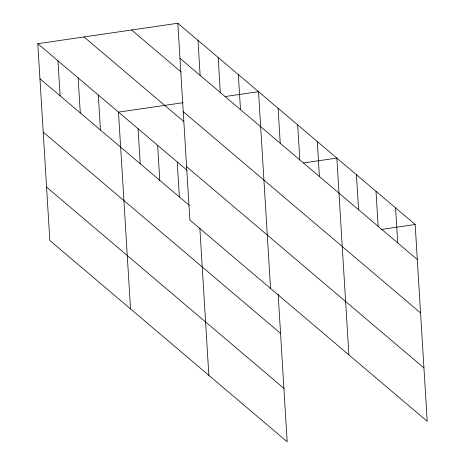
<?xml version="1.0" encoding="UTF-8"?>
<svg xmlns="http://www.w3.org/2000/svg" width="465" height="465" viewBox="0 0 465 465"><rect width="100%" height="100%" fill="white"/><g stroke="black" fill="none" stroke-linecap="round" stroke-linejoin="round"><path stroke-width="0.7" d="M278.169 294.415L287.178 441.75L49.836 240.498L37.799 43.698L177.822 23.25L415.164 224.502L427.201 421.302L189.859 220.05L177.822 23.25M183.175 102.678L118.494 112.123L130.531 308.923M225.107 96.557L258.517 91.675L270.554 288.474M303.43 162.965L336.84 158.088L348.878 354.888M381.044 229.483L415.164 224.502M179.967 58.288L417.308 259.54M131.612 29.998L181.234 72.069M183.227 111.67L420.575 312.922M84.008 36.95L183.739 121.516M186.593 166.668L423.935 367.92M37.799 43.698L187.029 170.237M39.944 78.736L189.174 205.274M43.204 132.118L280.552 333.37M46.57 187.116L283.912 388.368M395.587 207.896L397.726 242.939M376.005 191.295L378.144 226.333M356.423 174.689L358.567 209.732M317.264 141.488L319.403 176.526M297.681 124.882L299.82 159.919M278.099 108.281L280.244 143.319M238.342 74.569L240.486 109.606M218.172 57.462L220.311 92.5M197.997 40.356L200.136 75.394M199.845 228.007L208.855 375.336M177.235 161.936L179.38 196.974M157.658 145.33L159.797 180.374M138.076 128.729L140.221 163.767M98.318 95.017L100.463 130.06M78.149 77.911L80.288 112.954M57.974 60.805L60.113 95.842"/></g></svg>
